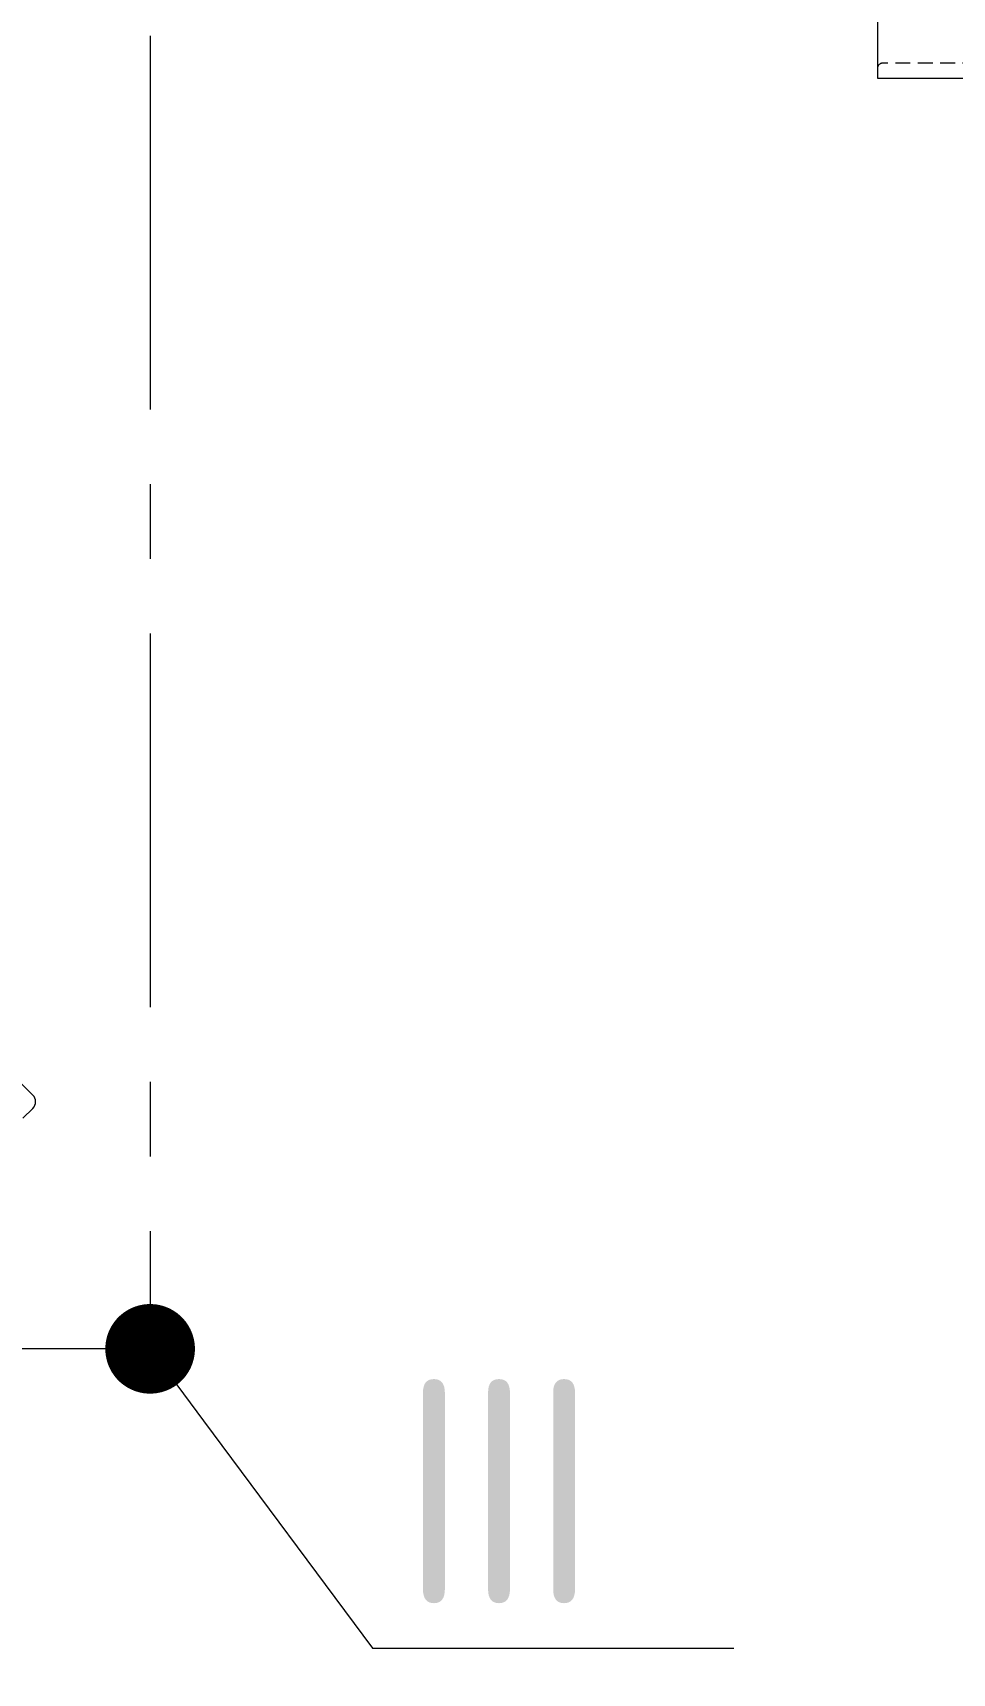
# Model space of a CAD drawing. Header units: millimetres. Extents: x -46397 to 283259, y -8690 to 23983.
# Drawn here: x 123099 to 123407, y -589 to -40 of the extents above; entities that cross this region are included whole.
import ezdxf
from ezdxf import colors
from ezdxf.entities.mleader import LeaderData, LeaderLine
from ezdxf.math import Vec2, Vec3

# ---------------------------------------------------------------- set-up
doc = ezdxf.new("R2010")
doc.units = ezdxf.units.MM
doc.linetypes.add('CENTER', pattern=[2, 1.25, -0.25, 0.25, -0.25])
doc.linetypes.add('HIDDENX2', pattern=[0.75, 0.5, -0.25])
doc.layers.add('DUONGTAM', color=1, linetype='CENTER', lineweight=0)
doc.layers.add('NETCHINH', color=7, linetype='Continuous', lineweight=9)
doc.layers.add('flashshoot', color=7, linetype='Continuous')
doc.styles.add('Arial', font='arial.ttf')

# ---------------------------------------------------------------- blocks, each defined once
blk = doc.blocks.new('A$Cc882877d')
at = {"color": 6, "linetype": 'Continuous', "lineweight": 0, "ltscale": 10}
for p, q in [((354.63, 1100), (354.63, 1160)), ((354.63, 1100), (354.63, 1160)), ((-170.9, 1100), (354.63, 1100)), ((354.63, 1100), (354.63, 1100))]:
    blk.add_line(p, q, dxfattribs=at)
at = {"color": 4, "linetype": 'HIDDENX2', "lineweight": 0, "ltscale": 10}
blk.add_line((349.63, 1148.5), (349.63, 1101.7), dxfattribs=at)
blk.add_line((349.63, 1148.5), (349.63, 1101.7), dxfattribs=at)
blk.add_arc((351.33, 1101.7), 1.7, 180, 270, dxfattribs=at)
blk.add_arc((351.33, 1101.7), 1.7, 180, 270, dxfattribs=at)
blk = doc.blocks.new('ksajd jkajkdqwe')
at = {"color": 2, "linetype": 'Continuous', "lineweight": 0, "ltscale": 10}
for p, q in [((5822.09, -694.98), (5752.23, -625.13)), ((5822.09, -699.42), (5818.76, -702.74))]:
    blk.add_line(p, q, dxfattribs=at)
blk.add_arc((5819.87, -697.2), 3.14, 315, 45, dxfattribs=at)
blk = doc.blocks.new('_Dot')
at = {"color": 0, "linetype": 'ByBlock', "lineweight": -2}
blk.add_line((-0.5, 0), (-1, 0), dxfattribs=at)
at = {"color": 0, "linetype": 'ByBlock', "const_width": 0.5}
blk.add_lwpolyline([(-0.25, 0, 1), (0.25, 0, 1)], format="xyb", close=True, dxfattribs=at)

msp = doc.modelspace()

# ---------------------------------------------------------------- linework, layer by layer
at = {"layer": 'DUONGTAM', "color": 6, "ltscale": 100}
msp.add_lwpolyline([(122632.4, 359.14), (123138.27, 359.14), (123138.27, -480.24), (122632.4, -480.24)], close=True, dxfattribs=at)

# ---------------------------------------------------------------- block references
msp.add_blockref('ksajd jkajkdqwe', (117276.94, 299.65, -1.5))
at = {"layer": 'flashshoot', "rotation": 270}
msp.add_blockref('A$Cc882877d', (122281.61, 299.65, -1.5), dxfattribs=at)

# ---------------------------------------------------------------- leaders
at = {"layer": 'NETCHINH'}
ml = msp.add_multileader_mtext('Standard', dxfattribs=at)
ml.set_content('{\\Fisocp|c0;III}', color=1, style='Arial')
ml.set_leader_properties(color=2, linetype='Continuous', lineweight=-1)
ml.set_arrow_properties(name='DOT')
ml.build(insert=Vec2(0, 0))
ml.multileader.update_dxf_attribs({"has_dogleg": 0, "text_left_attachment_type": 5, "text_right_attachment_type": 5, "dogleg_length": 0, "arrow_head_size": 30, "scale": 15})
ctx = ml.context
ctx.base_point, ctx.scale, ctx.char_height, ctx.arrow_head_size, ctx.landing_gap_size, ctx.plane_origin = Vec3(123212.67, -580.36, 7.37), 15, 75, 30, 30, Vec3(122953.17, -1634.25, 7.37)
ctx.left_attachment, ctx.right_attachment, ctx.text_align_type = 5, 5, 2
notes = []
notes.append((ctx, [(1, (1, 1, 0), (123212.67, -580.36, 7.37), (1, 0), 0, [(0, [(123138.27, -480.24, 7.37)], 0, [])])]))
ctx.mtext.insert, ctx.mtext.alignment, ctx.mtext.flow_direction = Vec3(123287.67, -490.36, 7.37), 3, 5
for ctx, leaders in notes:
    for number, flags, end, landing, length, lines in leaders:
        leader = LeaderData()
        leader.index, (leader.has_last_leader_line, leader.has_dogleg_vector, leader.attachment_direction) = number, flags
        leader.last_leader_point, leader.dogleg_vector, leader.dogleg_length = Vec3(end), Vec3(landing), length
        for number, points, colour, breaks in lines:
            line = LeaderLine()
            line.index, line.vertices, line.color, line.breaks = number, Vec3.list(points), colors.encode_raw_color(colour), breaks
            leader.lines.append(line)
        ctx.leaders.append(leader)

doc.saveas('drawing.dxf')
